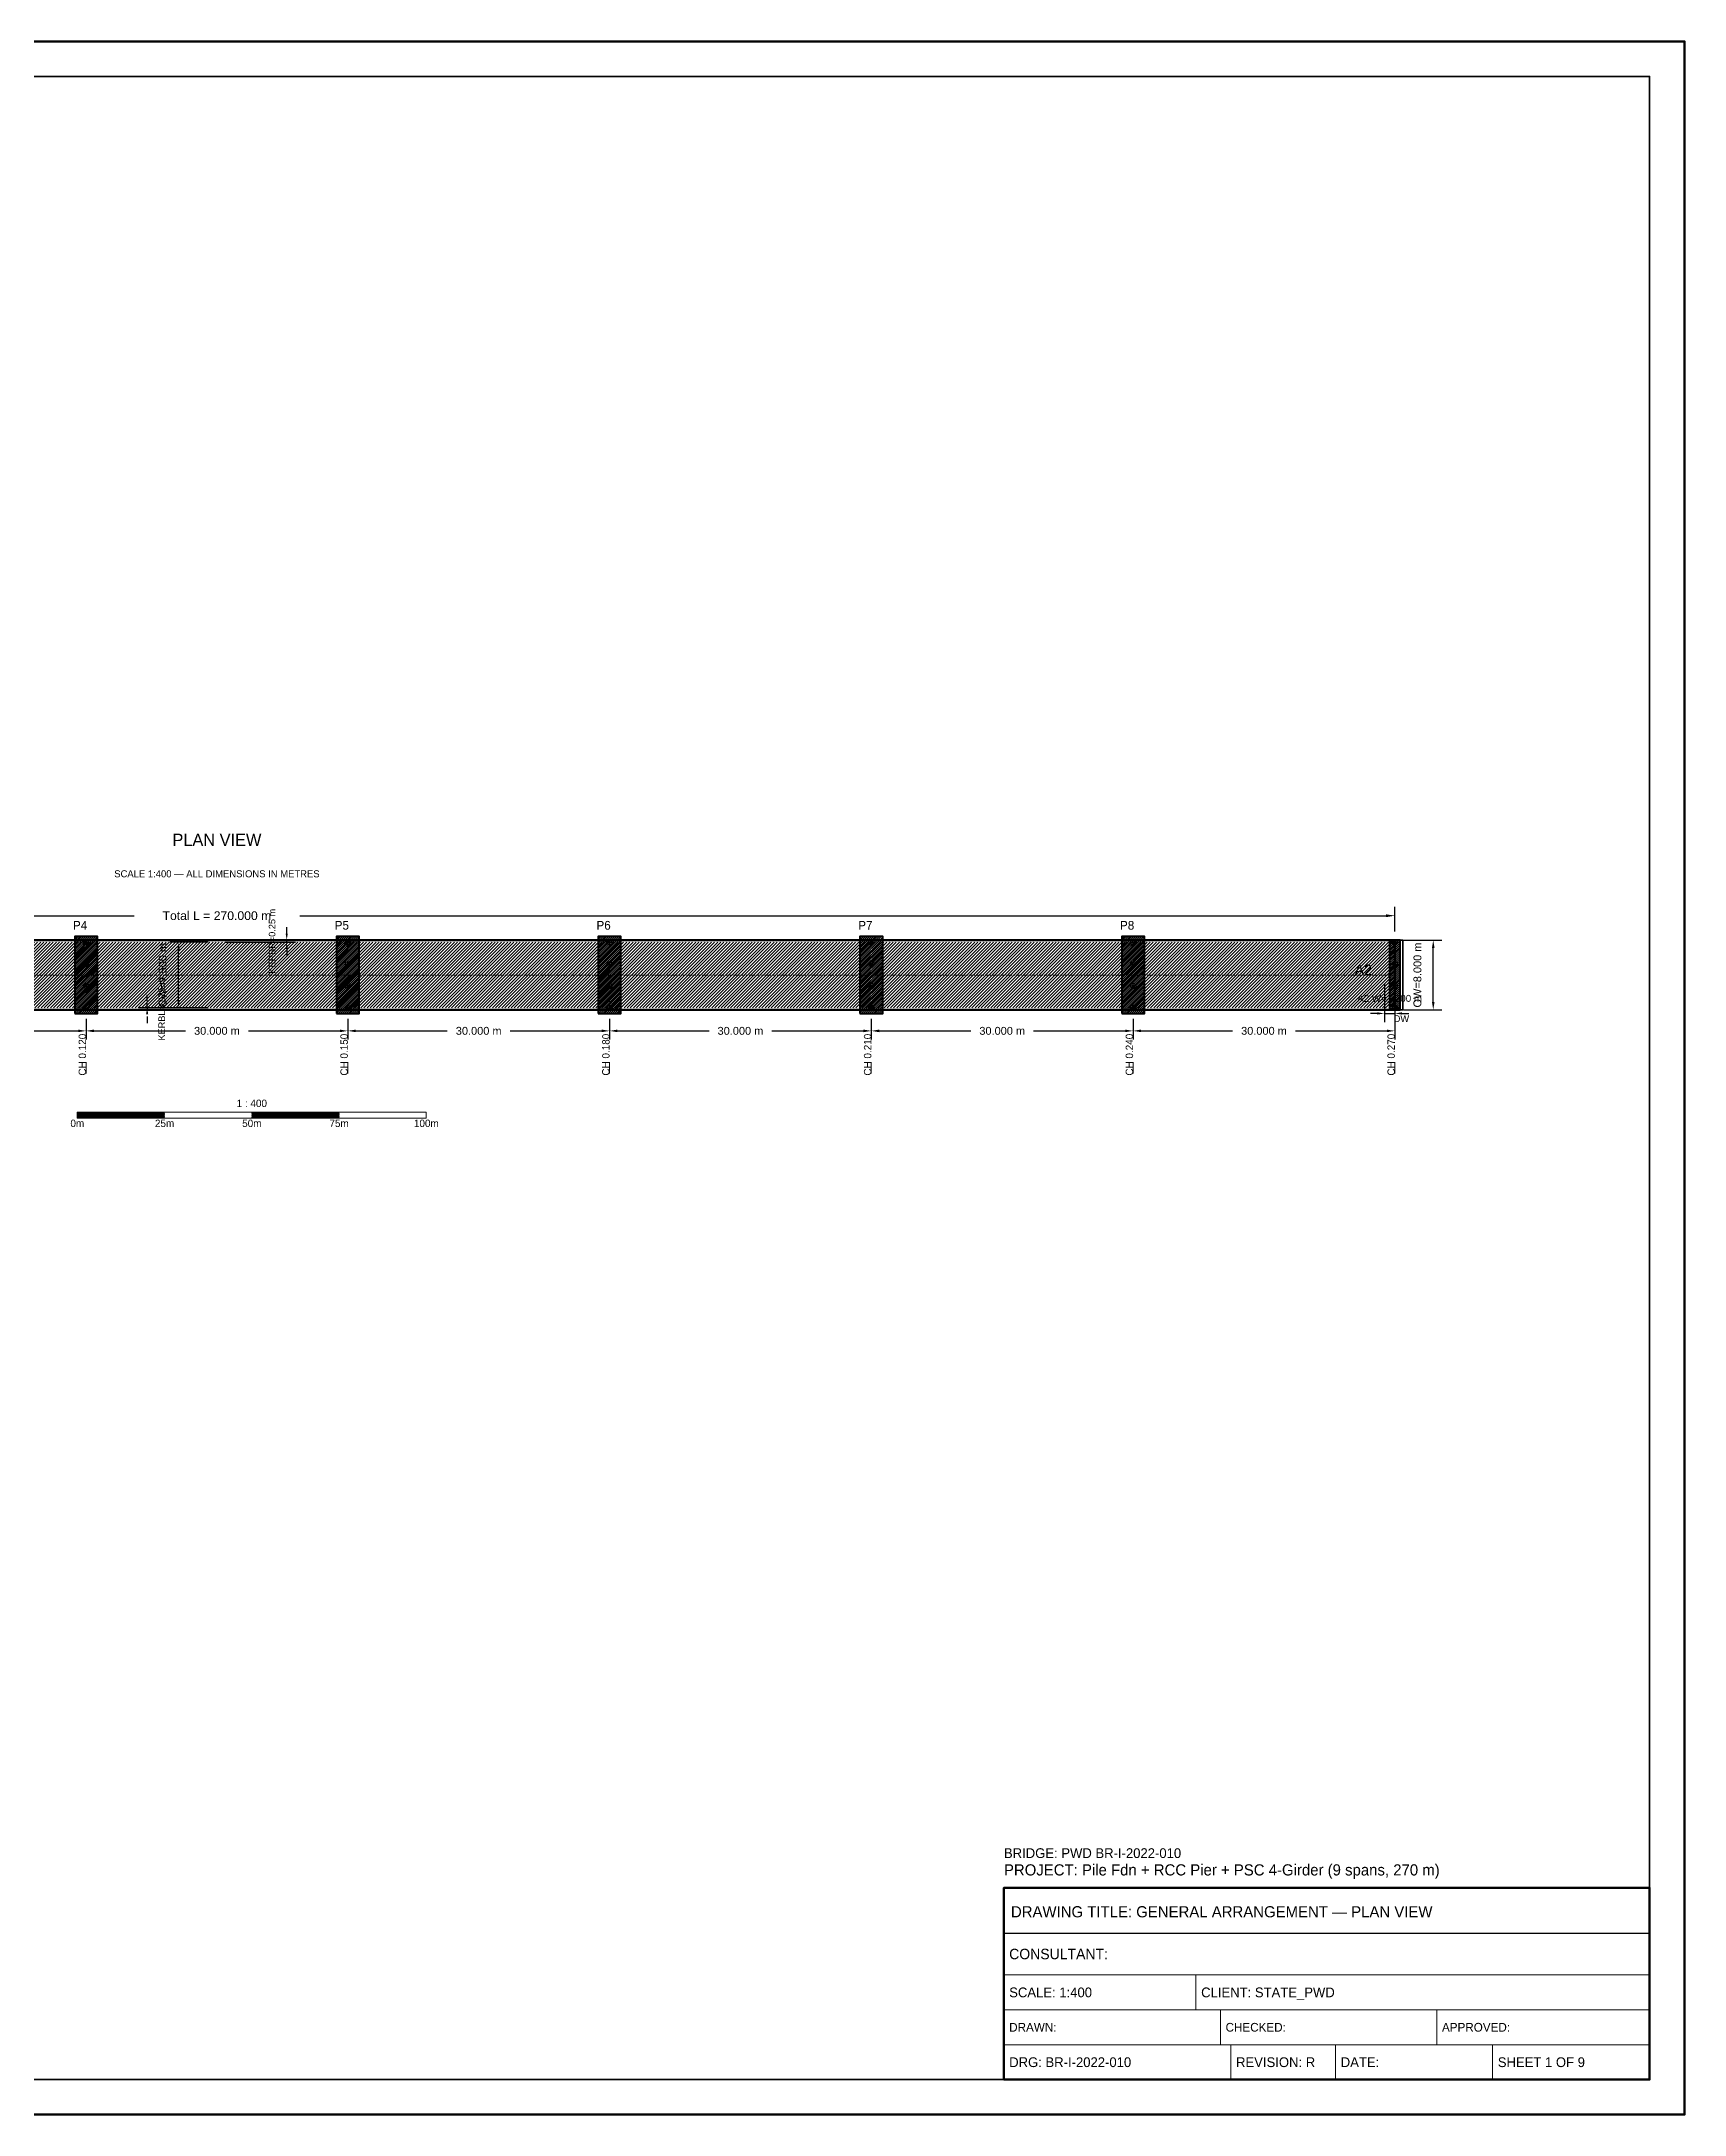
# Model space of a CAD drawing. Header units: metres. Extents: x 0 to 841, y 0 to 594.
# Drawn here: x 370 to 841, y 0 to 594 of the extents above; entities that cross this region are included whole.
import ezdxf
from ezdxf.enums import TextEntityAlignment as Align

# ---------------------------------------------------------------- set-up
doc = ezdxf.new("R2010")
doc.units = ezdxf.units.M
doc.linetypes.add('CENTER', pattern=[1.5, 0.75, -0.25, 0.25, -0.25])
for name, color, linetype, lineweight in [('BORDER-INNER', 7, 'Continuous', 35), ('BORDER-OUTER', 7, 'Continuous', 70), ('CIVIL-CHAINAGE', 7, 'Continuous', 18), ('DIM-CHAINAGE', 3, 'Continuous', 18), ('DIM-LINEAR', 3, 'Continuous', 18), ('STRUC-CENTRE', 6, 'CENTER', 18), ('STRUC-HATCHING', 8, 'Continuous', 18), ('STRUC-OUTLINE', 1, 'Continuous', 50), ('SUB-ABUT', 3, 'Continuous', 35), ('SUB-BEARING', 5, 'Continuous', 25), ('SUB-DIRT-WALL', 3, 'Continuous', 35), ('SUB-PIER', 2, 'Continuous', 35), ('SUPER-DECK', 2, 'Continuous', 50), ('SYM-SCALE', 7, 'Continuous', 13), ('TEXT-GENERAL', 7, 'Continuous', 18), ('TEXT-HEADER', 7, 'Continuous', 25), ('TEXT-SPEC', 7, 'Continuous', 13), ('TEXT-TITLE', 7, 'Continuous', 25), ('TITLEBLK-BOX', 7, 'Continuous', 50), ('TITLEBLK-TEXT', 7, 'Continuous', 18)]:
    doc.layers.add(name, color=color, linetype=linetype, lineweight=lineweight)
doc.styles.add('BRIDGE_STD', font='Arial.ttf')
doc.dimstyles.new('pmb100', dxfattribs={"dimtxt": 2.5, "dimasz": 0.9375, "dimexe": 2.5, "dimexo": 2.5, "dimtad": 0, "dimtih": 1, "dimdec": 0, "dimtxsty": 'BRIDGE_STD', "dimcen": 2.5, "dimazin": 3, "dimtfac": 1, "dimtmove": 0, "dimatfit": 3})

msp = doc.modelspace()

# ---------------------------------------------------------------- hatches: boundary and pattern name
at = {"layer": 'STRUC-HATCHING'}
h = msp.add_hatch(dxfattribs=at)
h.set_pattern_fill('ANSI31', scale=0.2)
h.paths.add_polyline_path([(83, 317.125), (758, 317.125), (758, 335.875), (83, 335.875)])
at = {"layer": 'SUB-ABUT'}
h = msp.add_hatch(dxfattribs=at)
h.set_pattern_fill('ANSI31', scale=0.125)
h.paths.add_polyline_path([(756.5, 316.5), (759.5, 316.5), (759.5, 336.5), (756.5, 336.5)])
at = {"layer": 'SUB-PIER'}
h = msp.add_hatch(dxfattribs=at)
h.set_pattern_fill('ANSI31', scale=0.125)
h.paths.add_polyline_path([(379.75, 315.5), (386.25, 315.5), (386.25, 337.5), (379.75, 337.5)])
h = msp.add_hatch(dxfattribs=at)
h.set_pattern_fill('ANSI31', scale=0.125)
h.paths.add_polyline_path([(454.75, 315.5), (461.25, 315.5), (461.25, 337.5), (454.75, 337.5)])
h = msp.add_hatch(dxfattribs=at)
h.set_pattern_fill('ANSI31', scale=0.125)
h.paths.add_polyline_path([(529.75, 315.5), (536.25, 315.5), (536.25, 337.5), (529.75, 337.5)])
h = msp.add_hatch(dxfattribs=at)
h.set_pattern_fill('ANSI31', scale=0.125)
h.paths.add_polyline_path([(604.75, 315.5), (611.25, 315.5), (611.25, 337.5), (604.75, 337.5)])
h = msp.add_hatch(dxfattribs=at)
h.set_pattern_fill('ANSI31', scale=0.125)
h.paths.add_polyline_path([(679.75, 315.5), (686.25, 315.5), (686.25, 337.5), (679.75, 337.5)])
at = {"layer": 'SYM-SCALE'}
h = msp.add_hatch(dxfattribs=at)
h.set_pattern_fill('SOLID')
h.paths.add_polyline_path([(380.5, 285.5), (405.5, 285.5), (405.5, 287.2), (380.5, 287.2)])
h = msp.add_hatch(dxfattribs=at)
h.set_pattern_fill('SOLID')
h.paths.add_polyline_path([(430.5, 285.5), (455.5, 285.5), (455.5, 287.2), (430.5, 287.2)])

# ---------------------------------------------------------------- linework, layer by layer
at = {"layer": 'BORDER-INNER'}
msp.add_lwpolyline([(10, 10), (831, 10), (831, 584), (10, 584), (10, 10)], dxfattribs=at)
at = {"layer": 'BORDER-OUTER'}
msp.add_lwpolyline([(0, 0), (841, 0), (841, 594), (0, 594), (0, 0)], dxfattribs=at)
at = {"layer": 'CIVIL-CHAINAGE'}
for p, q in [((383, 301.5), (383, 298.312)), ((458, 301.5), (458, 298.312)), ((533, 301.5), (533, 298.312)), ((608, 301.5), (608, 298.312)), ((683, 301.5), (683, 298.312)), ((758, 301.5), (758, 298.312))]:
    msp.add_line(p, q, dxfattribs=at)
at = {"layer": 'STRUC-CENTRE'}
msp.add_line((83, 326.5), (758, 326.5), dxfattribs=at)
at = {"layer": 'STRUC-OUTLINE', "lineweight": 50}
msp.add_lwpolyline([(83, 316.5), (83, 336.5), (758, 336.5), (758, 316.5), (83, 316.5)], dxfattribs=at)
at = {"layer": 'SUB-ABUT', "lineweight": 40}
msp.add_lwpolyline([(756.5, 316.5), (759.5, 316.5), (759.5, 336.5), (756.5, 336.5), (756.5, 316.5)], dxfattribs=at)
at = {"layer": 'SUB-BEARING'}
for p, q in [((382.25, 335.875), (383.75, 335.875)), ((383, 335.125), (383, 336.625)), ((457.25, 335.875), (458.75, 335.875)), ((458, 335.125), (458, 336.625)), ((532.25, 335.875), (533.75, 335.875)), ((533, 335.125), (533, 336.625)), ((607.25, 335.875), (608.75, 335.875)), ((608, 335.125), (608, 336.625)), ((682.25, 335.875), (683.75, 335.875)), ((683, 335.125), (683, 336.625)), ((757.25, 335.875), (758.75, 335.875)), ((758, 335.125), (758, 336.625)), ((382.25, 329.625), (383.75, 329.625)), ((383, 328.875), (383, 330.375)), ((457.25, 329.625), (458.75, 329.625)), ((458, 328.875), (458, 330.375)), ((532.25, 329.625), (533.75, 329.625)), ((533, 328.875), (533, 330.375)), ((607.25, 329.625), (608.75, 329.625)), ((608, 328.875), (608, 330.375)), ((682.25, 329.625), (683.75, 329.625)), ((683, 328.875), (683, 330.375)), ((757.25, 329.625), (758.75, 329.625)), ((758, 328.875), (758, 330.375)), ((382.25, 323.375), (383.75, 323.375)), ((383, 322.625), (383, 324.125)), ((457.25, 323.375), (458.75, 323.375)), ((458, 322.625), (458, 324.125)), ((532.25, 323.375), (533.75, 323.375)), ((533, 322.625), (533, 324.125)), ((607.25, 323.375), (608.75, 323.375)), ((608, 322.625), (608, 324.125)), ((682.25, 323.375), (683.75, 323.375)), ((683, 322.625), (683, 324.125)), ((757.25, 323.375), (758.75, 323.375)), ((758, 322.625), (758, 324.125)), ((382.25, 317.125), (383.75, 317.125)), ((383, 316.375), (383, 317.875)), ((457.25, 317.125), (458.75, 317.125)), ((458, 316.375), (458, 317.875)), ((532.25, 317.125), (533.75, 317.125)), ((533, 316.375), (533, 317.875)), ((607.25, 317.125), (608.75, 317.125)), ((608, 316.375), (608, 317.875)), ((682.25, 317.125), (683.75, 317.125)), ((683, 316.375), (683, 317.875)), ((757.25, 317.125), (758.75, 317.125)), ((758, 316.375), (758, 317.875))]:
    msp.add_line(p, q, dxfattribs=at)
for centre in [(383, 335.875), (458, 335.875), (533, 335.875), (608, 335.875), (683, 335.875), (758, 335.875), (383, 329.625), (458, 329.625), (533, 329.625), (608, 329.625), (683, 329.625), (758, 329.625), (383, 323.375), (458, 323.375), (533, 323.375), (608, 323.375), (683, 323.375), (758, 323.375), (383, 317.125), (458, 317.125), (533, 317.125), (608, 317.125), (683, 317.125), (758, 317.125)]:
    msp.add_circle(centre, 0.75, dxfattribs=at)
at = {"layer": 'SUB-DIRT-WALL', "lineweight": 35}
msp.add_lwpolyline([(759.5, 316.5), (760.25, 316.5), (760.25, 336.5), (759.5, 336.5), (759.5, 316.5)], dxfattribs=at)
at = {"layer": 'SUB-PIER', "lineweight": 40}
for points in [[(379.75, 315.5), (386.25, 315.5), (386.25, 337.5), (379.75, 337.5), (379.75, 315.5)], [(454.75, 315.5), (461.25, 315.5), (461.25, 337.5), (454.75, 337.5), (454.75, 315.5)], [(529.75, 315.5), (536.25, 315.5), (536.25, 337.5), (529.75, 337.5), (529.75, 315.5)], [(604.75, 315.5), (611.25, 315.5), (611.25, 337.5), (604.75, 337.5), (604.75, 315.5)], [(679.75, 315.5), (686.25, 315.5), (686.25, 337.5), (679.75, 337.5), (679.75, 315.5)]]:
    msp.add_lwpolyline(points, dxfattribs=at)
at = {"layer": 'SUPER-DECK', "lineweight": 30}
msp.add_lwpolyline([(83, 316.5), (83, 336.5), (758, 336.5), (758, 316.5), (83, 316.5)], dxfattribs=at)
at = {"layer": 'SYM-SCALE'}
msp.add_lwpolyline([(380.5, 285.5), (480.5, 285.5), (480.5, 287.2), (380.5, 287.2), (380.5, 285.5)], dxfattribs=at)
at = {"layer": 'TITLEBLK-BOX', "lineweight": 50}
msp.add_lwpolyline([(646, 10), (831, 10), (831, 65), (646, 65), (646, 10)], dxfattribs=at)
at = {"layer": 'TITLEBLK-BOX', "lineweight": 30}
msp.add_lwpolyline([(646, 52), (831, 52), (831, 65), (646, 65), (646, 52)], dxfattribs=at)
at = {"layer": 'TITLEBLK-BOX', "lineweight": 18}
for points in [[(646, 40), (831, 40), (831, 52), (646, 52), (646, 40)], [(646, 30), (701, 30), (701, 40), (646, 40), (646, 30)], [(701, 30), (831, 30), (831, 40), (701, 40), (701, 30)], [(646, 20), (708, 20), (708, 30), (646, 30), (646, 20)], [(708, 20), (770, 20), (770, 30), (708, 30), (708, 20)], [(770, 20), (831, 20), (831, 30), (770, 30), (770, 20)], [(646, 10), (711, 10), (711, 20), (646, 20), (646, 10)], [(711, 10), (741, 10), (741, 20), (711, 20), (711, 10)], [(741, 10), (786, 10), (786, 20), (741, 20), (741, 10)], [(786, 10), (831, 10), (831, 20), (786, 20), (786, 10)]]:
    msp.add_lwpolyline(points, dxfattribs=at)

# ---------------------------------------------------------------- texts
at = {"layer": 'DIM-CHAINAGE'}
for s, p in [('CH 0.120', (383, 297.675)), ('CH 0.150', (458, 297.675)), ('CH 0.180', (533, 297.675)), ('CH 0.210', (608, 297.675)), ('CH 0.240', (683, 297.675)), ('CH 0.270', (758, 297.675))]:
    msp.add_text(s, height=2.125, rotation=90, dxfattribs=at).set_placement(p)
at = {"layer": 'TEXT-GENERAL'}
for s, height, p in [('P4', 2.5, (379.25, 339.5)), ('P5', 2.5, (454.25, 339.5)), ('P6', 2.5, (529.25, 339.5)), ('P7', 2.5, (604.25, 339.5)), ('P8', 2.5, (679.25, 339.5)), ('A2', 3, (746.5, 326.5))]:
    msp.add_text(s, height=height, dxfattribs=at).set_placement(p)
for s, p in [('1 : 400', (430.5, 288.688)), ('0m', (380.5, 282.95)), ('25m', (405.5, 282.95)), ('50m', (430.5, 282.95)), ('75m', (455.5, 282.95)), ('100m', (480.5, 282.95))]:
    msp.add_text(s, height=2.125, dxfattribs=at).set_placement(p, align=Align.CENTER)
at = {"layer": 'TEXT-HEADER'}
msp.add_text('PLAN VIEW', height=3.5, dxfattribs=at).set_placement((420.5, 363.5), align=Align.CENTER)
at = {"layer": 'TEXT-SPEC', "color": 8}
msp.add_text('SCALE 1:400 — ALL DIMENSIONS IN METRES', height=2.025, dxfattribs=at).set_placement((420.5, 354.5), align=Align.CENTER)
at = {"layer": 'TEXT-SPEC'}
msp.add_text('DW', height=2, dxfattribs=at).set_placement((759.875, 313), align=Align.CENTER)
at = {"layer": 'TEXT-TITLE'}
for s, p in [('PROJECT: Pile Fdn + RCC Pier + PSC 4-Girder (9 spans, 270 m)', (646, 68.5)), ('DRAWING TITLE: GENERAL ARRANGEMENT — PLAN VIEW', (648, 56.5))]:
    msp.add_text(s, height=3.2, dxfattribs=at).set_placement(p)
at = {"layer": 'TITLEBLK-TEXT'}
for s, height, p in [('BRIDGE: PWD BR-I-2022-010', 2.8, (646, 73.5)), ('CONSULTANT: ', 3, (647.5, 44.5)), ('SCALE: 1:400', 2.8, (647.5, 33.6)), ('CLIENT: STATE_PWD', 2.8, (702.5, 33.6)), ('DRAWN: ', 2.5, (647.5, 23.75)), ('CHECKED: ', 2.5, (709.5, 23.75)), ('APPROVED: ', 2.5, (771.5, 23.75)), ('DRG: BR-I-2022-010', 2.8, (647.5, 13.6)), ('REVISION: R', 2.8, (712.5, 13.6)), ('DATE: ', 2.8, (742.5, 13.6)), ('SHEET 1 OF 9', 2.8, (787.5, 13.6))]:
    msp.add_text(s, height=height, dxfattribs=at).set_placement(p)

# ---------------------------------------------------------------- dimensions: what is measured, and where the dimension line sits
at = {"layer": 'DIM-LINEAR'}
for base, p1, p2, text, override in [((83, 343.5), (83, 336.5), (758, 336.5), 'Total L = 270.000 m', {"dimtxt": 2.5, "dimasz": 2.5, "dimgap": 1, "dimclrt": 3}), ((755, 315.5), (755, 326.5), (758, 326.5), 'A2 W=1.200 m', {"dimtxt": 2, "dimasz": 2, "dimgap": 0.8, "dimclrt": 3}), ((308, 310.5), (308, 316.5), (383, 316.5), '30.000 m', {"dimtxt": 2.25, "dimasz": 2.25, "dimgap": 0.9, "dimclrt": 3}), ((383, 310.5), (383, 316.5), (458, 316.5), '30.000 m', {"dimtxt": 2.25, "dimasz": 2.25, "dimgap": 0.9, "dimclrt": 3}), ((458, 310.5), (458, 316.5), (533, 316.5), '30.000 m', {"dimtxt": 2.25, "dimasz": 2.25, "dimgap": 0.9, "dimclrt": 3}), ((533, 310.5), (533, 316.5), (608, 316.5), '30.000 m', {"dimtxt": 2.25, "dimasz": 2.25, "dimgap": 0.9, "dimclrt": 3}), ((608, 310.5), (608, 316.5), (683, 316.5), '30.000 m', {"dimtxt": 2.25, "dimasz": 2.25, "dimgap": 0.9, "dimclrt": 3}), ((683, 310.5), (683, 316.5), (758, 316.5), '30.000 m', {"dimtxt": 2.25, "dimasz": 2.25, "dimgap": 0.9, "dimclrt": 3})]:
    msp.add_linear_dim(base=base, p1=p1, p2=p2, text=text, dimstyle='pmb100', override=override, dxfattribs=at).render()
for base, p1, p2, text, override in [((440.5, 335.875), (420.5, 335.875), (420.5, 336.5), 'KERBR=0.25 m', {"dimtxt": 1.875, "dimasz": 1.875, "dimgap": 0.75, "dimclrt": 3}), ((409.5, 317.125), (420.5, 317.125), (420.5, 335.875), 'CW=7.500 m', {"dimtxt": 2.25, "dimasz": 2.25, "dimgap": 0.9, "dimclrt": 3}), ((769, 316.5), (758, 316.5), (758, 336.5), 'OW=8.000 m', {"dimtxt": 2.25, "dimasz": 2.25, "dimgap": 0.9, "dimclrt": 3}), ((400.5, 317.125), (420.5, 317.125), (420.5, 316.5), 'KERBL=0.25 m', {"dimtxt": 1.875, "dimasz": 1.875, "dimgap": 0.75, "dimclrt": 3})]:
    msp.add_linear_dim(base=base, p1=p1, p2=p2, angle=90, text=text, dimstyle='pmb100', override=override, dxfattribs=at).render()

doc.saveas('drawing.dxf')
